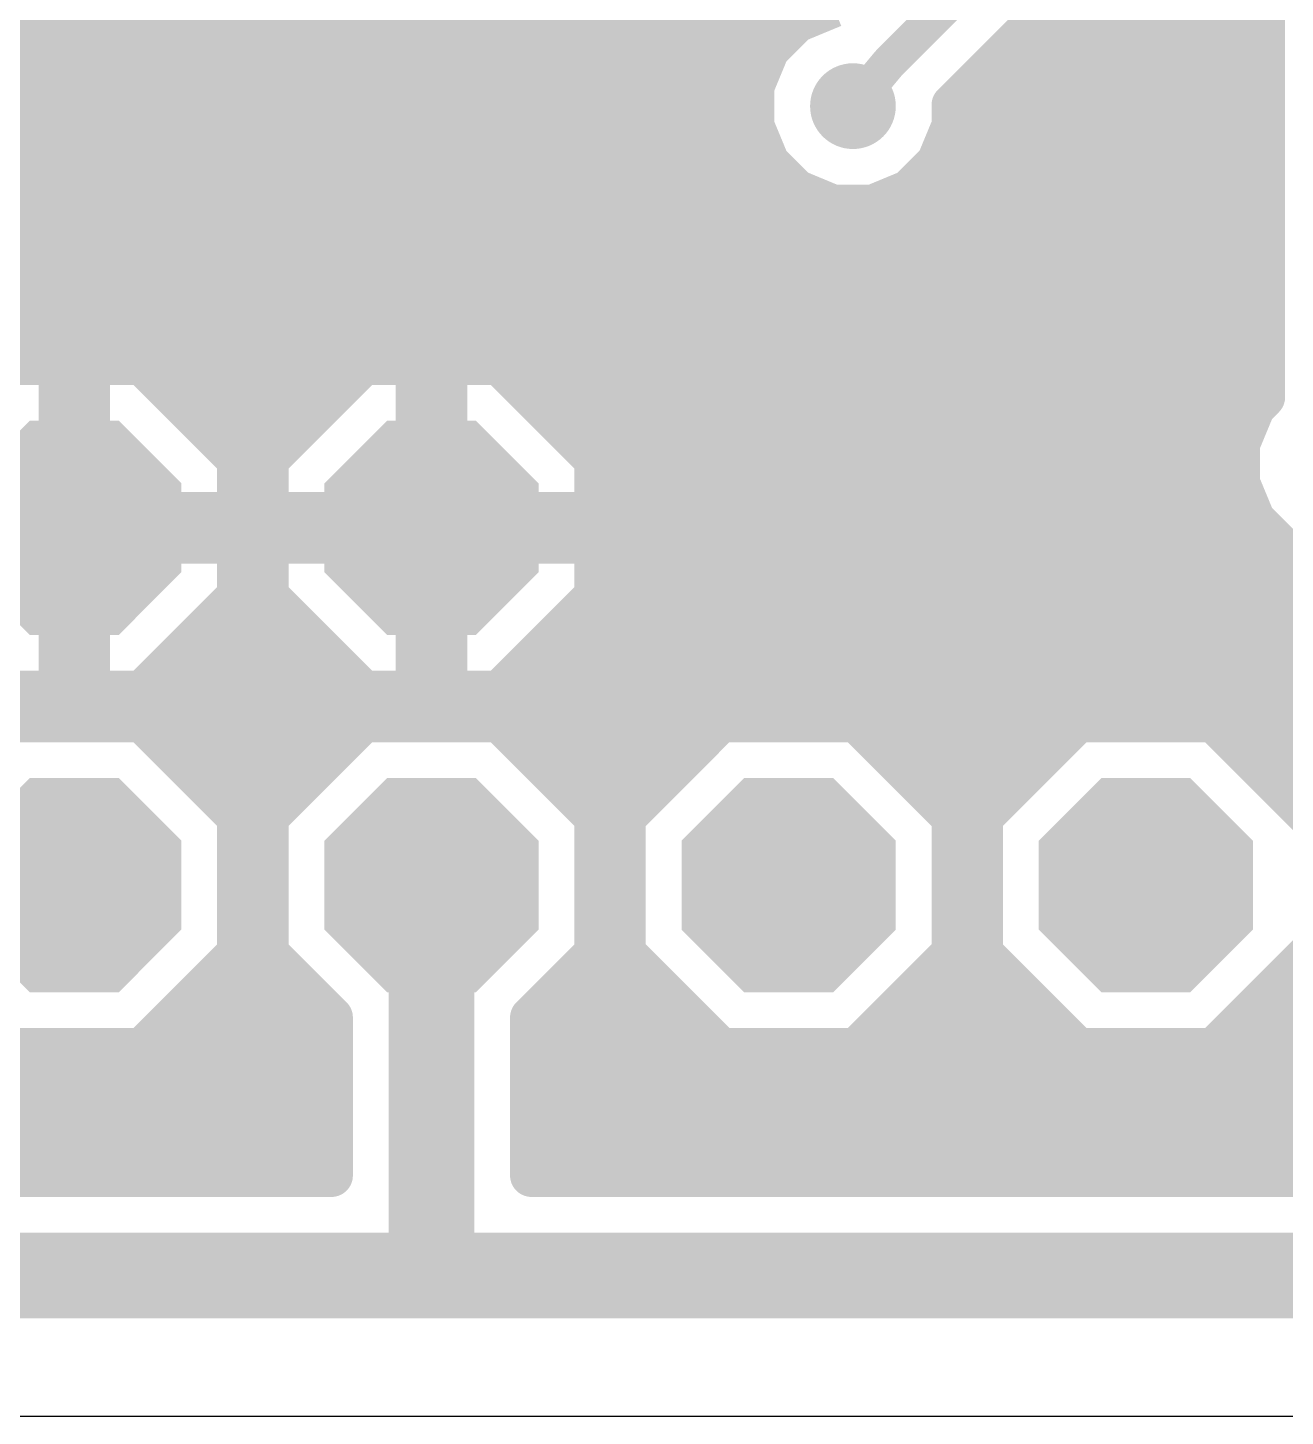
# Model space of a CAD drawing. Extents: x 0 to 81, y 1 to 51.1.
# Drawn here: x 47.12 to 56.06, y 1 to 10.87 of the extents above; entities that cross this region are included whole.
import ezdxf

# ---------------------------------------------------------------- set-up
doc = ezdxf.new("R2010")
doc.units = 0
for name, color, linetype in [('16', 175, 'CONTINUOUS'), ('17', 82, 'CONTINUOUS'), ('18', 82, 'CONTINUOUS'), ('20', 7, 'CONTINUOUS')]:
    doc.layers.add(name, color=color, linetype=linetype)

# ---------------------------------------------------------------- blocks, each defined once
blk = doc.blocks.new('OCTAGONP')
at = {"const_width": 0.5}
blk.add_lwpolyline([(-0.25, -0.1036), (-0.25, 0.1036), (-0.1036, 0.25), (0.1036, 0.25), (0.25, 0.1036), (0.25, -0.1036), (0.1036, -0.25), (-0.1036, -0.25), (-0.25, -0.1036), (-0.25, 0.1036)], dxfattribs=at)
blk = doc.blocks.new('ROUNDV')
at = {"const_width": 0.5}
blk.add_lwpolyline([(0, -0.25, 1), (0, 0.25, 1), (0, -0.25)], format="xyb", dxfattribs=at)

msp = doc.modelspace()

# ---------------------------------------------------------------- linework, layer by layer
at = {"layer": '16'}
for points, const_width in [([(55.2704, 12.6492), (53.2384, 10.6172)], 0.254), ([(53.6956, 10.3201), (55.8038, 12.4283)], 0.3048), ([(55.9054, 11.2116), (55.9054, 8.2448)], 0.3048), ([(52.8429, 11.0236), (52.5815, 10.9153)], 0.3048), ([(29.8148, 10.9728), (52.7203, 10.9728)], 0.3048), ([(52.5815, 10.9153), (52.3815, 10.7153)], 0.3048), ([(54.3483, 10.9728), (55.9054, 10.9728)], 0.3048), ([(52.3815, 10.7153), (52.2732, 10.4539)], 0.3048), ([(29.7172, 10.668), (52.3619, 10.668)], 0.3048), ([(54.0435, 10.668), (55.9054, 10.668)], 0.3048), ([(53.2384, 10.6172), (52.9844, 10.3124)], 0.254), ([(52.2732, 10.4539), (52.2732, 10.1709)], 0.3048), ([(29.4593, 10.3632), (52.2732, 10.3632)], 0.3048), ([(53.6956, 10.1709), (53.6956, 10.3201)], 0.3048), ([(53.7387, 10.3632), (55.9054, 10.3632)], 0.3048), ([(52.2732, 10.1709), (52.3815, 9.9095)], 0.3048), ([(53.5873, 9.9095), (53.6956, 10.1709)], 0.3048), ([(25.6251, 10.0584), (52.3198, 10.0584)], 0.3048), ([(53.649, 10.0584), (55.9054, 10.0584)], 0.3048), ([(52.3815, 9.9095), (52.5815, 9.7095)], 0.3048), ([(53.3873, 9.7095), (53.5873, 9.9095)], 0.3048), ([(25.7513, 9.7536), (52.5374, 9.7536)], 0.3048), ([(53.4314, 9.7536), (55.9054, 9.7536)], 0.3048), ([(52.5815, 9.7095), (52.8429, 9.6012)], 0.3048), ([(53.1259, 9.6012), (53.3873, 9.7095)], 0.3048), ([(52.8429, 9.6012), (53.1259, 9.6012)], 0.3048), ([(25.8776, 9.4488), (55.9054, 9.4488)], 0.3048), ([(25.9064, 9.144), (55.9054, 9.144)], 0.3048), ([(25.9064, 8.8392), (55.9054, 8.8392)], 0.3048), ([(25.8706, 8.5344), (55.9054, 8.5344)], 0.3048), ([(47.3456, 8.4836), (46.9632, 8.4836)], 0.3048), ([(47.3456, 7.4168), (47.3456, 8.4836)], 0.3048), ([(47.5488, 8.4836), (47.5488, 7.4168)], 0.3048), ([(47.9312, 8.4836), (47.5488, 8.4836)], 0.3048), ([(48.6156, 7.7992), (47.9312, 8.4836)], 0.3048), ([(49.5032, 8.4836), (48.8188, 7.7992)], 0.3048), ([(49.8856, 8.4836), (49.5032, 8.4836)], 0.3048), ([(49.8856, 7.4168), (49.8856, 8.4836)], 0.3048), ([(50.0888, 8.4836), (50.0888, 7.4168)], 0.3048), ([(50.4712, 8.4836), (50.0888, 8.4836)], 0.3048), ([(51.1556, 7.7992), (50.4712, 8.4836)], 0.3048), ([(55.9054, 8.2448), (55.8359, 8.1753)], 0.3048), ([(47.3456, 8.2296), (47.5488, 8.2296)], 0.3048), ([(48.1852, 8.2296), (49.2492, 8.2296)], 0.3048), ([(49.8856, 8.2296), (50.0888, 8.2296)], 0.3048), ([(50.7252, 8.2296), (55.8902, 8.2296)], 0.3048), ([(55.8359, 8.1753), (55.7276, 7.9139)], 0.3048), ([(47.3456, 7.9248), (47.5488, 7.9248)], 0.3048), ([(48.49, 7.9248), (48.9444, 7.9248)], 0.3048), ([(49.8856, 7.9248), (50.0888, 7.9248)], 0.3048), ([(51.03, 7.9248), (55.7321, 7.9248)], 0.3048), ([(55.7276, 7.9139), (55.7276, 7.6309)], 0.3048), ([(48.6156, 7.4168), (48.6156, 7.7992)], 0.3048), ([(48.8188, 7.7992), (48.8188, 7.4168)], 0.3048), ([(51.1556, 7.4168), (51.1556, 7.7992)], 0.3048), ([(47.3456, 7.62), (47.5488, 7.62)], 0.3048), ([(48.6156, 7.62), (48.8188, 7.62)], 0.3048), ([(49.8856, 7.62), (50.0888, 7.62)], 0.3048), ([(51.1556, 7.62), (55.7321, 7.62)], 0.3048), ([(55.7276, 7.6309), (55.8359, 7.3695)], 0.3048), ([(46.2788, 7.4168), (47.3456, 7.4168)], 0.3048), ([(47.5488, 7.4168), (47.3456, 7.4168)], 0.3048), ([(47.3456, 7.4168), (47.3456, 7.2136)], 0.3048), ([(47.5488, 7.2136), (47.5488, 7.4168)], 0.3048), ([(47.5488, 7.4168), (48.6156, 7.4168)], 0.3048), ([(48.8188, 7.4168), (49.8856, 7.4168)], 0.3048), ([(50.0888, 7.4168), (49.8856, 7.4168)], 0.3048), ([(49.8856, 7.4168), (49.8856, 7.2136)], 0.3048), ([(50.0888, 7.2136), (50.0888, 7.4168)], 0.3048), ([(50.0888, 7.4168), (51.1556, 7.4168)], 0.3048), ([(55.8359, 7.3695), (56.0359, 7.1695)], 0.3048), ([(46.0756, 7.3152), (47.3456, 7.3152)], 0.3048), ([(47.5488, 7.3152), (49.8856, 7.3152)], 0.3048), ([(50.0888, 7.3152), (55.8902, 7.3152)], 0.3048), ([(47.3456, 7.2136), (46.2788, 7.2136)], 0.3048), ([(47.3456, 6.1468), (47.3456, 7.2136)], 0.3048), ([(47.3456, 7.2136), (47.5488, 7.2136)], 0.3048), ([(47.5488, 7.2136), (47.5488, 6.1468)], 0.3048), ([(48.6156, 7.2136), (47.5488, 7.2136)], 0.3048), ([(48.6156, 6.8312), (48.6156, 7.2136)], 0.3048), ([(49.8856, 7.2136), (48.8188, 7.2136)], 0.3048), ([(48.8188, 7.2136), (48.8188, 6.8312)], 0.3048), ([(49.8856, 6.1468), (49.8856, 7.2136)], 0.3048), ([(49.8856, 7.2136), (50.0888, 7.2136)], 0.3048), ([(50.0888, 7.2136), (50.0888, 6.1468)], 0.3048), ([(51.1556, 7.2136), (50.0888, 7.2136)], 0.3048), ([(51.1556, 6.8312), (51.1556, 7.2136)], 0.3048), ([(56.0359, 7.1695), (56.2973, 7.0612)], 0.3048), ([(47.3456, 7.0104), (47.5488, 7.0104)], 0.3048), ([(48.6156, 7.0104), (48.8188, 7.0104)], 0.3048), ([(49.8856, 7.0104), (50.0888, 7.0104)], 0.3048), ([(51.1556, 7.0104), (65.5828, 7.0104)], 0.3048), ([(47.9312, 6.1468), (48.6156, 6.8312)], 0.3048), ([(48.8188, 6.8312), (49.5032, 6.1468)], 0.3048), ([(50.4712, 6.1468), (51.1556, 6.8312)], 0.3048), ([(47.3456, 6.7056), (47.5488, 6.7056)], 0.3048), ([(48.49, 6.7056), (48.9444, 6.7056)], 0.3048), ([(49.8856, 6.7056), (50.0888, 6.7056)], 0.3048), ([(51.03, 6.7056), (65.5828, 6.7056)], 0.3048), ([(47.3456, 6.4008), (47.5488, 6.4008)], 0.3048), ([(48.1852, 6.4008), (49.2492, 6.4008)], 0.3048), ([(49.8856, 6.4008), (50.0888, 6.4008)], 0.3048), ([(50.7252, 6.4008), (65.5828, 6.4008)], 0.3048), ([(15.748, 6.096), (65.5828, 6.096)], 0.3048), ([(46.9632, 6.1468), (47.3456, 6.1468)], 0.3048), ([(47.5488, 6.1468), (47.9312, 6.1468)], 0.3048), ([(49.5032, 6.1468), (49.8856, 6.1468)], 0.3048), ([(50.0888, 6.1468), (50.4712, 6.1468)], 0.3048), ([(47.9312, 5.9436), (46.9632, 5.9436)], 0.3048), ([(48.6156, 5.2592), (47.9312, 5.9436)], 0.3048), ([(49.5032, 5.9436), (48.8188, 5.2592)], 0.3048), ([(50.4712, 5.9436), (49.5032, 5.9436)], 0.3048), ([(51.1556, 5.2592), (50.4712, 5.9436)], 0.3048), ([(52.0432, 5.9436), (51.3588, 5.2592)], 0.3048), ([(53.0112, 5.9436), (52.0432, 5.9436)], 0.3048), ([(53.6956, 5.2592), (53.0112, 5.9436)], 0.3048), ([(54.5832, 5.9436), (53.8988, 5.2592)], 0.3048), ([(55.5512, 5.9436), (54.5832, 5.9436)], 0.3048), ([(56.2356, 5.2592), (55.5512, 5.9436)], 0.3048), ([(48.0836, 5.7912), (49.3508, 5.7912)], 0.3048), ([(50.6236, 5.7912), (51.8908, 5.7912)], 0.3048), ([(53.1636, 5.7912), (54.4308, 5.7912)], 0.3048), ([(55.7036, 5.7912), (56.5245, 5.7912)], 0.3048), ([(48.3884, 5.4864), (49.046, 5.4864)], 0.3048), ([(50.9284, 5.4864), (51.586, 5.4864)], 0.3048), ([(53.4684, 5.4864), (54.126, 5.4864)], 0.3048), ([(56.0084, 5.4864), (56.4388, 5.4864)], 0.3048), ([(48.6156, 4.2912), (48.6156, 5.2592)], 0.3048), ([(48.6156, 5.1816), (48.8188, 5.1816)], 0.3048), ([(48.8188, 5.2592), (48.8188, 4.2912)], 0.3048), ([(51.1556, 4.2912), (51.1556, 5.2592)], 0.3048), ([(51.1556, 5.1816), (51.3588, 5.1816)], 0.3048), ([(51.3588, 5.2592), (51.3588, 4.2912)], 0.3048), ([(53.6956, 4.2912), (53.6956, 5.2592)], 0.3048), ([(53.6956, 5.1816), (53.8988, 5.1816)], 0.3048), ([(53.8988, 5.2592), (53.8988, 4.2912)], 0.3048), ([(49.9872, 4.7752), (49.9872, 2)], 0.6096), ([(49.9872, 4.7752), (49.9872, 2)], 0.6096), ([(48.6156, 4.8768), (48.8188, 4.8768)], 0.3048), ([(51.1556, 4.8768), (51.3588, 4.8768)], 0.3048), ([(53.6956, 4.8768), (53.8988, 4.8768)], 0.3048), ([(48.6156, 4.572), (48.8188, 4.572)], 0.3048), ([(51.1556, 4.572), (51.3588, 4.572)], 0.3048), ([(53.6956, 4.572), (53.8988, 4.572)], 0.3048), ([(47.9312, 3.6068), (48.6156, 4.2912)], 0.3048), ([(48.8188, 4.2912), (49.276, 3.834)], 0.3048), ([(50.6984, 3.834), (51.1556, 4.2912)], 0.3048), ([(51.3588, 4.2912), (52.0432, 3.6068)], 0.3048), ([(53.0112, 3.6068), (53.6956, 4.2912)], 0.3048), ([(53.8988, 4.2912), (54.5832, 3.6068)], 0.3048), ([(55.5512, 3.6068), (56.2356, 4.2912)], 0.3048), ([(48.5916, 4.2672), (48.8428, 4.2672)], 0.3048), ([(51.1316, 4.2672), (51.3828, 4.2672)], 0.3048), ([(53.6716, 4.2672), (53.9228, 4.2672)], 0.3048), ([(48.2868, 3.9624), (49.1476, 3.9624)], 0.3048), ([(50.8268, 3.9624), (51.6876, 3.9624)], 0.3048), ([(53.3668, 3.9624), (54.2276, 3.9624)], 0.3048), ([(55.9068, 3.9624), (56.4388, 3.9624)], 0.3048), ([(49.276, 3.834), (49.276, 2.7112)], 0.3048), ([(50.6984, 2.7112), (50.6984, 3.834)], 0.3048), ([(46.9632, 3.6068), (47.9312, 3.6068)], 0.3048), ([(47.982, 3.6576), (49.276, 3.6576)], 0.3048), ([(50.6984, 3.6576), (51.9924, 3.6576)], 0.3048), ([(52.0432, 3.6068), (53.0112, 3.6068)], 0.3048), ([(53.062, 3.6576), (54.5324, 3.6576)], 0.3048), ([(54.5832, 3.6068), (55.5512, 3.6068)], 0.3048), ([(55.602, 3.6576), (56.6483, 3.6576)], 0.3048), ([(14.5748, 3.3528), (49.276, 3.3528)], 0.3048), ([(50.6984, 3.3528), (63.1038, 3.3528)], 0.3048), ([(14.5288, 3.048), (49.276, 3.048)], 0.3048), ([(50.6984, 3.048), (62.865, 3.048)], 0.3048), ([(14.5288, 2.7432), (49.276, 2.7432)], 0.3048), ([(49.276, 2.7112), (14.5288, 2.7112)], 0.3048), ([(50.6984, 2.7432), (62.865, 2.7432)], 0.3048), ([(62.865, 2.7112), (50.6984, 2.7112)], 0.3048), ([(49.9872, 2), (13.4112, 2)], 0.6096), ([(53.9496, 2), (49.9872, 2)], 0.6096), ([(49.9872, 2), (53.9496, 2)], 0.6096), ([(63.5912, 2), (53.9496, 2)], 0.6096)]:
    msp.add_lwpolyline(points, dxfattribs=dict(at, const_width=const_width))
for points, const_width in [([(52.5524, 10.9857, 1), (52.6107, 10.8449)], 0.1524), ([(52.6354, 10.8614, 1), (52.5277, 10.9692)], 0.1524), ([(52.7203, 10.8966, 1), (52.7203, 11.049)], 0.1524), ([(54.3483, 11.049, 1), (54.3483, 10.8966)], 0.1524), ([(55.9054, 10.8966, 1), (55.9054, 11.049)], 0.1524), ([(52.4519, 10.6861, 1), (52.3111, 10.7444)], 0.1524), ([(52.3276, 10.7691, 1), (52.4354, 10.6614)], 0.1524), ([(52.3619, 10.5918, 1), (52.3619, 10.7442)], 0.1524), ([(54.0435, 10.7442, 1), (54.0435, 10.5918)], 0.1524), ([(55.9054, 10.5918, 1), (55.9054, 10.7442)], 0.1524), ([(53.1935, 10.6621, 1), (53.2833, 10.5723)], 0.127), ([(53.2872, 10.5765, 1), (53.1896, 10.6579)], 0.127), ([(52.3494, 10.4539, 1), (52.197, 10.4539)], 0.1524), ([(52.2028, 10.483, 1), (52.3436, 10.4247)], 0.1524), ([(52.2732, 10.287, 1), (52.2732, 10.4394)], 0.1524), ([(53.7718, 10.3201, 1), (53.6194, 10.3201)], 0.1524), ([(53.7387, 10.4394, 1), (53.7387, 10.287)], 0.1524), ([(55.9054, 10.287, 1), (55.9054, 10.4394)], 0.1524), ([(52.9356, 10.3531, 1), (53.0332, 10.2717)], 0.127), ([(53.6417, 10.3739, 1), (53.7495, 10.2662)], 0.1524), ([(52.3436, 10.2001, 1), (52.2028, 10.1418)], 0.1524), ([(53.766, 10.1418, 1), (53.6252, 10.2001)], 0.1524), ([(52.197, 10.1709, 1), (52.3494, 10.1709)], 0.1524), ([(52.3198, 9.9822, 1), (52.3198, 10.1346)], 0.1524), ([(53.649, 10.1346, 1), (53.649, 9.9822)], 0.1524), ([(53.6194, 10.1709, 1), (53.7718, 10.1709)], 0.1524), ([(55.9054, 9.9822, 1), (55.9054, 10.1346)], 0.1524), ([(52.4354, 9.9634, 1), (52.3276, 9.8557)], 0.1524), ([(52.3111, 9.8804, 1), (52.4519, 9.9387)], 0.1524), ([(53.5169, 9.9387, 1), (53.6577, 9.8804)], 0.1524), ([(53.6412, 9.8557, 1), (53.5334, 9.9634)], 0.1524), ([(52.5374, 9.6774, 1), (52.5374, 9.8298)], 0.1524), ([(53.4314, 9.8298, 1), (53.4314, 9.6774)], 0.1524), ([(55.9054, 9.6774, 1), (55.9054, 9.8298)], 0.1524), ([(52.6107, 9.7799, 1), (52.5524, 9.6391)], 0.1524), ([(52.5277, 9.6556, 1), (52.6354, 9.7634)], 0.1524), ([(53.3334, 9.7634, 1), (53.4411, 9.6556)], 0.1524), ([(53.4164, 9.6391, 1), (53.3581, 9.7799)], 0.1524), ([(52.8429, 9.6774, 1), (52.8429, 9.525)], 0.1524), ([(52.8138, 9.5308, 1), (52.8721, 9.6716)], 0.1524), ([(53.0967, 9.6716, 1), (53.155, 9.5308)], 0.1524), ([(53.1259, 9.525, 1), (53.1259, 9.6774)], 0.1524), ([(55.9054, 9.3726, 1), (55.9054, 9.525)], 0.1524), ([(55.9054, 9.0678, 1), (55.9054, 9.2202)], 0.1524), ([(55.9054, 8.763, 1), (55.9054, 8.9154)], 0.1524), ([(55.9054, 8.4582, 1), (55.9054, 8.6106)], 0.1524), ([(47.4218, 8.4836, 1), (47.2694, 8.4836)], 0.1524), ([(47.3456, 8.4074, 1), (47.3456, 8.5598)], 0.1524), ([(47.625, 8.4836, 1), (47.4726, 8.4836)], 0.1524), ([(47.5488, 8.5598, 1), (47.5488, 8.4074)], 0.1524), ([(47.985, 8.5375, 1), (47.8773, 8.4297)], 0.1524), ([(47.9312, 8.4074, 1), (47.9312, 8.5598)], 0.1524), ([(49.5032, 8.5598, 1), (49.5032, 8.4074)], 0.1524), ([(49.5571, 8.4297, 1), (49.4493, 8.5375)], 0.1524), ([(49.9618, 8.4836, 1), (49.8094, 8.4836)], 0.1524), ([(49.8856, 8.4074, 1), (49.8856, 8.5598)], 0.1524), ([(50.165, 8.4836, 1), (50.0126, 8.4836)], 0.1524), ([(50.0888, 8.5598, 1), (50.0888, 8.4074)], 0.1524), ([(50.525, 8.5375, 1), (50.4173, 8.4297)], 0.1524), ([(50.4712, 8.4074, 1), (50.4712, 8.5598)], 0.1524), ([(55.9593, 8.1909, 1), (55.8515, 8.2987)], 0.1524), ([(47.3456, 8.3058, 1), (47.3456, 8.1534)], 0.1524), ([(47.5488, 8.1534, 1), (47.5488, 8.3058)], 0.1524), ([(48.1852, 8.3058, 1), (48.1852, 8.1534)], 0.1524), ([(49.2492, 8.1534, 1), (49.2492, 8.3058)], 0.1524), ([(49.8856, 8.3058, 1), (49.8856, 8.1534)], 0.1524), ([(50.0888, 8.1534, 1), (50.0888, 8.3058)], 0.1524), ([(50.7252, 8.3058, 1), (50.7252, 8.1534)], 0.1524), ([(55.782, 8.2291, 1), (55.8898, 8.1214)], 0.1524), ([(55.9063, 8.1461, 1), (55.7655, 8.2044)], 0.1524), ([(55.8292, 8.2448, 1), (55.9816, 8.2448)], 0.1524), ([(55.8902, 8.1534, 1), (55.8902, 8.3058)], 0.1524), ([(47.3456, 8.001, 1), (47.3456, 7.8486)], 0.1524), ([(47.5488, 7.8486, 1), (47.5488, 8.001)], 0.1524), ([(48.49, 8.001, 1), (48.49, 7.8486)], 0.1524), ([(48.9444, 7.8486, 1), (48.9444, 8.001)], 0.1524), ([(49.8856, 8.001, 1), (49.8856, 7.8486)], 0.1524), ([(50.0888, 7.8486, 1), (50.0888, 8.001)], 0.1524), ([(51.03, 8.001, 1), (51.03, 7.8486)], 0.1524), ([(55.8038, 7.9139, 1), (55.6514, 7.9139)], 0.1524), ([(55.6572, 7.943, 1), (55.798, 7.8847)], 0.1524), ([(55.7321, 7.8486, 1), (55.7321, 8.001)], 0.1524), ([(48.6918, 7.7992, 1), (48.5394, 7.7992)], 0.1524), ([(48.5617, 7.7453, 1), (48.6695, 7.853)], 0.1524), ([(48.895, 7.7992, 1), (48.7426, 7.7992)], 0.1524), ([(48.7649, 7.853, 1), (48.8727, 7.7453)], 0.1524), ([(51.2318, 7.7992, 1), (51.0794, 7.7992)], 0.1524), ([(51.1017, 7.7453, 1), (51.2095, 7.853)], 0.1524), ([(47.3456, 7.6962, 1), (47.3456, 7.5438)], 0.1524), ([(47.5488, 7.5438, 1), (47.5488, 7.6962)], 0.1524), ([(48.6156, 7.6962, 1), (48.6156, 7.5438)], 0.1524), ([(48.8188, 7.5438, 1), (48.8188, 7.6962)], 0.1524), ([(49.8856, 7.6962, 1), (49.8856, 7.5438)], 0.1524), ([(50.0888, 7.5438, 1), (50.0888, 7.6962)], 0.1524), ([(51.1556, 7.6962, 1), (51.1556, 7.5438)], 0.1524), ([(55.798, 7.6601, 1), (55.6572, 7.6018)], 0.1524), ([(55.6514, 7.6309, 1), (55.8038, 7.6309)], 0.1524), ([(55.7321, 7.5438, 1), (55.7321, 7.6962)], 0.1524), ([(47.3456, 7.493, 1), (47.3456, 7.3406)], 0.1524), ([(47.4218, 7.4168, 1), (47.2694, 7.4168)], 0.1524), ([(47.3456, 7.3406, 1), (47.3456, 7.493)], 0.1524), ([(47.625, 7.4168, 1), (47.4726, 7.4168)], 0.1524), ([(47.5488, 7.493, 1), (47.5488, 7.3406)], 0.1524), ([(47.5488, 7.3406, 1), (47.5488, 7.493)], 0.1524), ([(48.6156, 7.3406, 1), (48.6156, 7.493)], 0.1524), ([(48.8188, 7.493, 1), (48.8188, 7.3406)], 0.1524), ([(49.8856, 7.493, 1), (49.8856, 7.3406)], 0.1524), ([(49.9618, 7.4168, 1), (49.8094, 7.4168)], 0.1524), ([(49.8856, 7.3406, 1), (49.8856, 7.493)], 0.1524), ([(50.165, 7.4168, 1), (50.0126, 7.4168)], 0.1524), ([(50.0888, 7.493, 1), (50.0888, 7.3406)], 0.1524), ([(50.0888, 7.3406, 1), (50.0888, 7.493)], 0.1524), ([(51.1556, 7.3406, 1), (51.1556, 7.493)], 0.1524), ([(55.8898, 7.4234, 1), (55.782, 7.3157)], 0.1524), ([(47.2694, 7.4168, 1), (47.4218, 7.4168)], 0.1524), ([(47.3456, 7.239, 1), (47.3456, 7.3914)], 0.1524), ([(47.4726, 7.4168, 1), (47.625, 7.4168)], 0.1524), ([(47.5488, 7.3914, 1), (47.5488, 7.239)], 0.1524), ([(48.5394, 7.4168, 1), (48.6918, 7.4168)], 0.1524), ([(48.7426, 7.4168, 1), (48.895, 7.4168)], 0.1524), ([(49.8094, 7.4168, 1), (49.9618, 7.4168)], 0.1524), ([(49.8856, 7.239, 1), (49.8856, 7.3914)], 0.1524), ([(50.0126, 7.4168, 1), (50.165, 7.4168)], 0.1524), ([(50.0888, 7.3914, 1), (50.0888, 7.239)], 0.1524), ([(51.0794, 7.4168, 1), (51.2318, 7.4168)], 0.1524), ([(55.7655, 7.3404, 1), (55.9063, 7.3987)], 0.1524), ([(55.8902, 7.239, 1), (55.8902, 7.3914)], 0.1524), ([(47.4218, 7.2136, 1), (47.2694, 7.2136)], 0.1524), ([(47.3456, 7.2898, 1), (47.3456, 7.1374)], 0.1524), ([(47.3456, 7.1374, 1), (47.3456, 7.2898)], 0.1524), ([(47.625, 7.2136, 1), (47.4726, 7.2136)], 0.1524), ([(47.5488, 7.2898, 1), (47.5488, 7.1374)], 0.1524), ([(47.5488, 7.1374, 1), (47.5488, 7.2898)], 0.1524), ([(48.6918, 7.2136, 1), (48.5394, 7.2136)], 0.1524), ([(48.6156, 7.1374, 1), (48.6156, 7.2898)], 0.1524), ([(48.8188, 7.2898, 1), (48.8188, 7.1374)], 0.1524), ([(48.895, 7.2136, 1), (48.7426, 7.2136)], 0.1524), ([(49.9618, 7.2136, 1), (49.8094, 7.2136)], 0.1524), ([(49.8856, 7.2898, 1), (49.8856, 7.1374)], 0.1524), ([(49.8856, 7.1374, 1), (49.8856, 7.2898)], 0.1524), ([(50.165, 7.2136, 1), (50.0126, 7.2136)], 0.1524), ([(50.0888, 7.2898, 1), (50.0888, 7.1374)], 0.1524), ([(50.0888, 7.1374, 1), (50.0888, 7.2898)], 0.1524), ([(51.2318, 7.2136, 1), (51.0794, 7.2136)], 0.1524), ([(51.1556, 7.1374, 1), (51.1556, 7.2898)], 0.1524), ([(56.0651, 7.2399, 1), (56.0068, 7.0991)], 0.1524), ([(47.2694, 7.2136, 1), (47.4218, 7.2136)], 0.1524), ([(47.4726, 7.2136, 1), (47.625, 7.2136)], 0.1524), ([(49.8094, 7.2136, 1), (49.9618, 7.2136)], 0.1524), ([(50.0126, 7.2136, 1), (50.165, 7.2136)], 0.1524), ([(55.9821, 7.1156, 1), (56.0898, 7.2234)], 0.1524), ([(47.3456, 7.0866, 1), (47.3456, 6.9342)], 0.1524), ([(47.5488, 6.9342, 1), (47.5488, 7.0866)], 0.1524), ([(48.6156, 7.0866, 1), (48.6156, 6.9342)], 0.1524), ([(48.8188, 6.9342, 1), (48.8188, 7.0866)], 0.1524), ([(49.8856, 7.0866, 1), (49.8856, 6.9342)], 0.1524), ([(50.0888, 6.9342, 1), (50.0888, 7.0866)], 0.1524), ([(51.1556, 7.0866, 1), (51.1556, 6.9342)], 0.1524), ([(48.6695, 6.7773, 1), (48.5617, 6.8851)], 0.1524), ([(48.8727, 6.8851, 1), (48.7649, 6.7773)], 0.1524), ([(51.2095, 6.7773, 1), (51.1017, 6.8851)], 0.1524), ([(47.3456, 6.7818, 1), (47.3456, 6.6294)], 0.1524), ([(47.5488, 6.6294, 1), (47.5488, 6.7818)], 0.1524), ([(48.49, 6.7818, 1), (48.49, 6.6294)], 0.1524), ([(48.5394, 6.8312, 1), (48.6918, 6.8312)], 0.1524), ([(48.7426, 6.8312, 1), (48.895, 6.8312)], 0.1524), ([(48.9444, 6.6294, 1), (48.9444, 6.7818)], 0.1524), ([(49.8856, 6.7818, 1), (49.8856, 6.6294)], 0.1524), ([(50.0888, 6.6294, 1), (50.0888, 6.7818)], 0.1524), ([(51.03, 6.7818, 1), (51.03, 6.6294)], 0.1524), ([(51.0794, 6.8312, 1), (51.2318, 6.8312)], 0.1524), ([(47.3456, 6.477, 1), (47.3456, 6.3246)], 0.1524), ([(47.5488, 6.3246, 1), (47.5488, 6.477)], 0.1524), ([(48.1852, 6.477, 1), (48.1852, 6.3246)], 0.1524), ([(49.2492, 6.3246, 1), (49.2492, 6.477)], 0.1524), ([(49.8856, 6.477, 1), (49.8856, 6.3246)], 0.1524), ([(50.0888, 6.3246, 1), (50.0888, 6.477)], 0.1524), ([(50.7252, 6.477, 1), (50.7252, 6.3246)], 0.1524), ([(47.2694, 6.1468, 1), (47.4218, 6.1468)], 0.1524), ([(47.3456, 6.0706, 1), (47.3456, 6.223)], 0.1524), ([(47.5488, 6.223, 1), (47.5488, 6.0706)], 0.1524), ([(47.4726, 6.1468, 1), (47.625, 6.1468)], 0.1524), ([(47.8773, 6.2007, 1), (47.985, 6.0929)], 0.1524), ([(47.9312, 6.0706, 1), (47.9312, 6.223)], 0.1524), ([(49.5032, 6.223, 1), (49.5032, 6.0706)], 0.1524), ([(49.4493, 6.0929, 1), (49.5571, 6.2007)], 0.1524), ([(49.8094, 6.1468, 1), (49.9618, 6.1468)], 0.1524), ([(49.8856, 6.0706, 1), (49.8856, 6.223)], 0.1524), ([(50.0888, 6.223, 1), (50.0888, 6.0706)], 0.1524), ([(50.0126, 6.1468, 1), (50.165, 6.1468)], 0.1524), ([(50.4173, 6.2007, 1), (50.525, 6.0929)], 0.1524), ([(50.4712, 6.0706, 1), (50.4712, 6.223)], 0.1524), ([(47.985, 5.9975, 1), (47.8773, 5.8897)], 0.1524), ([(47.9312, 5.8674, 1), (47.9312, 6.0198)], 0.1524), ([(49.5032, 6.0198, 1), (49.5032, 5.8674)], 0.1524), ([(49.5571, 5.8897, 1), (49.4493, 5.9975)], 0.1524), ([(50.525, 5.9975, 1), (50.4173, 5.8897)], 0.1524), ([(50.4712, 5.8674, 1), (50.4712, 6.0198)], 0.1524), ([(52.0432, 6.0198, 1), (52.0432, 5.8674)], 0.1524), ([(52.0971, 5.8897, 1), (51.9893, 5.9975)], 0.1524), ([(53.065, 5.9975, 1), (52.9573, 5.8897)], 0.1524), ([(53.0112, 5.8674, 1), (53.0112, 6.0198)], 0.1524), ([(54.5832, 6.0198, 1), (54.5832, 5.8674)], 0.1524), ([(54.6371, 5.8897, 1), (54.5293, 5.9975)], 0.1524), ([(55.605, 5.9975, 1), (55.4973, 5.8897)], 0.1524), ([(55.5512, 5.8674, 1), (55.5512, 6.0198)], 0.1524), ([(48.0836, 5.8674, 1), (48.0836, 5.715)], 0.1524), ([(49.3508, 5.715, 1), (49.3508, 5.8674)], 0.1524), ([(50.6236, 5.8674, 1), (50.6236, 5.715)], 0.1524), ([(51.8908, 5.715, 1), (51.8908, 5.8674)], 0.1524), ([(53.1636, 5.8674, 1), (53.1636, 5.715)], 0.1524), ([(54.4308, 5.715, 1), (54.4308, 5.8674)], 0.1524), ([(55.7036, 5.8674, 1), (55.7036, 5.715)], 0.1524), ([(48.3884, 5.5626, 1), (48.3884, 5.4102)], 0.1524), ([(49.046, 5.4102, 1), (49.046, 5.5626)], 0.1524), ([(50.9284, 5.5626, 1), (50.9284, 5.4102)], 0.1524), ([(51.586, 5.4102, 1), (51.586, 5.5626)], 0.1524), ([(53.4684, 5.5626, 1), (53.4684, 5.4102)], 0.1524), ([(54.126, 5.4102, 1), (54.126, 5.5626)], 0.1524), ([(56.0084, 5.5626, 1), (56.0084, 5.4102)], 0.1524), ([(48.6918, 5.2592, 1), (48.5394, 5.2592)], 0.1524), ([(48.6156, 5.2578, 1), (48.6156, 5.1054)], 0.1524), ([(48.5617, 5.2053, 1), (48.6695, 5.313)], 0.1524), ([(48.895, 5.2592, 1), (48.7426, 5.2592)], 0.1524), ([(48.7649, 5.313, 1), (48.8727, 5.2053)], 0.1524), ([(48.8188, 5.1054, 1), (48.8188, 5.2578)], 0.1524), ([(51.2318, 5.2592, 1), (51.0794, 5.2592)], 0.1524), ([(51.1556, 5.2578, 1), (51.1556, 5.1054)], 0.1524), ([(51.1017, 5.2053, 1), (51.2095, 5.313)], 0.1524), ([(51.435, 5.2592, 1), (51.2826, 5.2592)], 0.1524), ([(51.3049, 5.313, 1), (51.4127, 5.2053)], 0.1524), ([(51.3588, 5.1054, 1), (51.3588, 5.2578)], 0.1524), ([(53.7718, 5.2592, 1), (53.6194, 5.2592)], 0.1524), ([(53.6956, 5.2578, 1), (53.6956, 5.1054)], 0.1524), ([(53.6417, 5.2053, 1), (53.7495, 5.313)], 0.1524), ([(53.975, 5.2592, 1), (53.8226, 5.2592)], 0.1524), ([(53.8449, 5.313, 1), (53.9527, 5.2053)], 0.1524), ([(53.8988, 5.1054, 1), (53.8988, 5.2578)], 0.1524), ([(50.1396, 4.7752, 1), (49.8348, 4.7752)], 0.3048), ([(50.1396, 4.7752, 1), (49.8348, 4.7752)], 0.3048), ([(48.6156, 4.953, 1), (48.6156, 4.8006)], 0.1524), ([(48.8188, 4.8006, 1), (48.8188, 4.953)], 0.1524), ([(51.1556, 4.953, 1), (51.1556, 4.8006)], 0.1524), ([(51.3588, 4.8006, 1), (51.3588, 4.953)], 0.1524), ([(53.6956, 4.953, 1), (53.6956, 4.8006)], 0.1524), ([(53.8988, 4.8006, 1), (53.8988, 4.953)], 0.1524), ([(48.6156, 4.6482, 1), (48.6156, 4.4958)], 0.1524), ([(48.8188, 4.4958, 1), (48.8188, 4.6482)], 0.1524), ([(51.1556, 4.6482, 1), (51.1556, 4.4958)], 0.1524), ([(51.3588, 4.4958, 1), (51.3588, 4.6482)], 0.1524), ([(53.6956, 4.6482, 1), (53.6956, 4.4958)], 0.1524), ([(53.8988, 4.4958, 1), (53.8988, 4.6482)], 0.1524), ([(48.6695, 4.2373, 1), (48.5617, 4.3451)], 0.1524), ([(48.8727, 4.3451, 1), (48.7649, 4.2373)], 0.1524), ([(51.2095, 4.2373, 1), (51.1017, 4.3451)], 0.1524), ([(51.4127, 4.3451, 1), (51.3049, 4.2373)], 0.1524), ([(53.7495, 4.2373, 1), (53.6417, 4.3451)], 0.1524), ([(53.9527, 4.3451, 1), (53.8449, 4.2373)], 0.1524), ([(48.5916, 4.3434, 1), (48.5916, 4.191)], 0.1524), ([(48.5394, 4.2912, 1), (48.6918, 4.2912)], 0.1524), ([(48.7426, 4.2912, 1), (48.895, 4.2912)], 0.1524), ([(48.8428, 4.191, 1), (48.8428, 4.3434)], 0.1524), ([(51.1316, 4.3434, 1), (51.1316, 4.191)], 0.1524), ([(51.0794, 4.2912, 1), (51.2318, 4.2912)], 0.1524), ([(51.2826, 4.2912, 1), (51.435, 4.2912)], 0.1524), ([(51.3828, 4.191, 1), (51.3828, 4.3434)], 0.1524), ([(53.6716, 4.3434, 1), (53.6716, 4.191)], 0.1524), ([(53.6194, 4.2912, 1), (53.7718, 4.2912)], 0.1524), ([(53.8226, 4.2912, 1), (53.975, 4.2912)], 0.1524), ([(53.9228, 4.191, 1), (53.9228, 4.3434)], 0.1524), ([(48.2868, 4.0386, 1), (48.2868, 3.8862)], 0.1524), ([(49.1476, 3.8862, 1), (49.1476, 4.0386)], 0.1524), ([(50.8268, 4.0386, 1), (50.8268, 3.8862)], 0.1524), ([(51.6876, 3.8862, 1), (51.6876, 4.0386)], 0.1524), ([(53.3668, 4.0386, 1), (53.3668, 3.8862)], 0.1524), ([(54.2276, 3.8862, 1), (54.2276, 4.0386)], 0.1524), ([(55.9068, 4.0386, 1), (55.9068, 3.8862)], 0.1524), ([(49.3522, 3.834, 1), (49.1998, 3.834)], 0.1524), ([(49.2221, 3.7801, 1), (49.3299, 3.8879)], 0.1524), ([(50.7746, 3.834, 1), (50.6222, 3.834)], 0.1524), ([(50.6445, 3.8879, 1), (50.7523, 3.7801)], 0.1524), ([(47.982, 3.7338, 1), (47.982, 3.5814)], 0.1524), ([(47.9312, 3.5306, 1), (47.9312, 3.683)], 0.1524), ([(49.276, 3.5814, 1), (49.276, 3.7338)], 0.1524), ([(50.6984, 3.7338, 1), (50.6984, 3.5814)], 0.1524), ([(52.0432, 3.683, 1), (52.0432, 3.5306)], 0.1524), ([(51.9924, 3.5814, 1), (51.9924, 3.7338)], 0.1524), ([(53.062, 3.7338, 1), (53.062, 3.5814)], 0.1524), ([(53.0112, 3.5306, 1), (53.0112, 3.683)], 0.1524), ([(54.5832, 3.683, 1), (54.5832, 3.5306)], 0.1524), ([(54.5324, 3.5814, 1), (54.5324, 3.7338)], 0.1524), ([(55.602, 3.7338, 1), (55.602, 3.5814)], 0.1524), ([(55.5512, 3.5306, 1), (55.5512, 3.683)], 0.1524), ([(47.8773, 3.6607, 1), (47.985, 3.5529)], 0.1524), ([(51.9893, 3.5529, 1), (52.0971, 3.6607)], 0.1524), ([(52.9573, 3.6607, 1), (53.065, 3.5529)], 0.1524), ([(54.5293, 3.5529, 1), (54.6371, 3.6607)], 0.1524), ([(55.4973, 3.6607, 1), (55.605, 3.5529)], 0.1524), ([(49.276, 3.2766, 1), (49.276, 3.429)], 0.1524), ([(50.6984, 3.429, 1), (50.6984, 3.2766)], 0.1524), ([(49.276, 2.9718, 1), (49.276, 3.1242)], 0.1524), ([(50.6984, 3.1242, 1), (50.6984, 2.9718)], 0.1524), ([(49.276, 2.667, 1), (49.276, 2.8194)], 0.1524), ([(49.276, 2.635, 1), (49.276, 2.7874)], 0.1524), ([(50.6984, 2.8194, 1), (50.6984, 2.667)], 0.1524), ([(50.6984, 2.7874, 1), (50.6984, 2.635)], 0.1524), ([(49.1998, 2.7112, 1), (49.3522, 2.7112)], 0.1524), ([(50.6222, 2.7112, 1), (50.7746, 2.7112)], 0.1524), ([(49.9872, 2.1524, 1), (49.9872, 1.8476)], 0.3048), ([(49.9872, 2.1524, 1), (49.9872, 1.8476)], 0.3048), ([(49.9872, 1.8476, 1), (49.9872, 2.1524)], 0.3048), ([(53.9496, 2.1524, 1), (53.9496, 1.8476)], 0.3048), ([(53.9496, 1.8476, 1), (53.9496, 2.1524)], 0.3048), ([(53.9496, 1.8476, 1), (53.9496, 2.1524)], 0.3048), ([(49.8348, 2, 1), (50.1396, 2)], 0.3048), ([(49.8348, 2, 1), (50.1396, 2)], 0.3048)]:
    msp.add_lwpolyline(points, format="xyb", dxfattribs=dict(at, const_width=const_width))
at = {"layer": '20'}
msp.add_line((0, 1), (81, 1), dxfattribs=at)

# ---------------------------------------------------------------- block references
at = {"layer": '17', "xscale": 1.524, "yscale": 1.524}
for p in [(47.4472, 7.3152), (49.9872, 7.3152), (47.4472, 4.7752), (49.9872, 4.7752)]:
    msp.add_blockref('OCTAGONP', p, dxfattribs=at)
at = {"layer": '17', "xscale": 1.524, "yscale": 1.524, "rotation": 180}
for p in [(49.9872, 4.7752), (52.5272, 4.7752), (55.0672, 4.7752)]:
    msp.add_blockref('OCTAGONP', p, dxfattribs=at)
at = {"layer": '18'}
for p, xscale, yscale in [((52.9844, 10.3124), 0.6096, 0.6096), ((47.9439, 9.0974), 0.6048, 0.6048)]:
    msp.add_blockref('ROUNDV', p, dxfattribs=dict(at, xscale=xscale, yscale=yscale))

doc.saveas('drawing.dxf')
